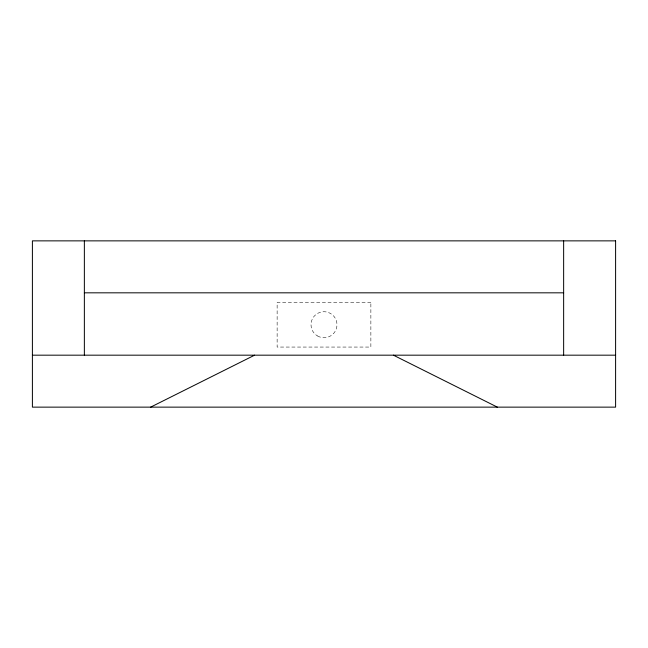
<?xml version="1.0" encoding="UTF-8"?>
<svg xmlns="http://www.w3.org/2000/svg" width="648" height="648" viewBox="0 0 648 648"><rect width="100%" height="100%" fill="white"/><g stroke="black" fill="none" stroke-linecap="round" stroke-linejoin="round"><path stroke-width="0.49" stroke-dasharray="3.24 2.43" d="M370.867 302.373L277.133 302.373L277.133 347.061L370.867 347.061L370.867 302.373M317.504 335.964A12.992 12.992 0 0 0 336.992 324.713A12.992 12.992 0 0 0 317.504 313.462A12.992 12.992 0 0 0 317.504 335.964"/><path stroke-width="0.97" d="M150.66 407.138L254.583 355.177M84.362 292.823L563.639 292.823M32.4 355.177L615.6 355.177M393.417 355.177L497.34 407.138M563.639 240.862L563.639 355.177M84.362 240.862L84.362 355.177M615.6 240.862L32.4 240.862L32.4 407.138L615.6 407.138L615.6 240.862"/></g></svg>
